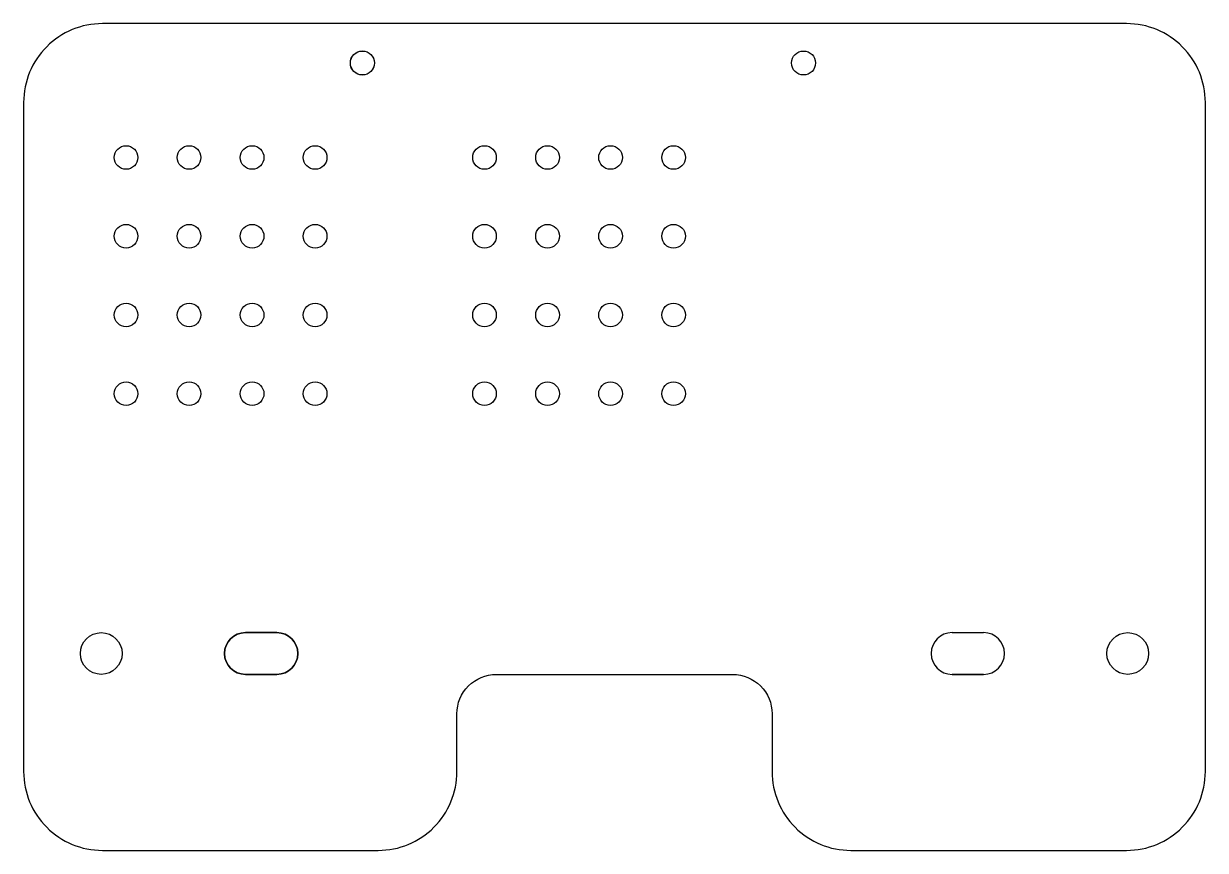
# Model space of a CAD drawing. Header units: millimetres. Extents: x -75 to 75, y -52 to 53.
import ezdxf

# ---------------------------------------------------------------- set-up
doc = ezdxf.new("R2010")
doc.units = ezdxf.units.MM
doc.layers.get('0').update_dxf_attribs({"linetype": 'CONTINUOUS'})

msp = doc.modelspace()

# ---------------------------------------------------------------- linework, layer by layer
for p, q in [((42.85, -24.85), (46.85, -24.85)), ((42.85, -24.85), (46.85, -24.85)), ((46.85, -30.15), (42.85, -30.15)), ((42.85, -30.15), (46.85, -30.15))]:
    msp.add_line(p, q)
for points in [[(-30, -52.5, 0.414214), (-20, -42.5), (-20, -35.15, -0.414214), (-15, -30.15), (15, -30.15, -0.414214), (20, -35.15), (20, -42.5, 0.414214), (30, -52.5), (65, -52.5, 0.414214), (75, -42.5), (75, 42.5, 0.414214), (65, 52.5), (-65, 52.5, 0.414214), (-75, 42.5), (-75, -42.5, 0.414214), (-65, -52.5)], [(-65, -52.5), (-30, -52.5, 0.414214), (-20, -42.5), (-20, -35.15, -0.414214), (-15, -30.15), (15, -30.15, -0.414214), (20, -35.15), (20, -42.5, 0.414214), (30, -52.5), (65, -52.5, 0.414214), (75, -42.5), (75, 42.5, 0.414214), (65, 52.5), (-65, 52.5, 0.414214), (-75, 42.5), (-75, -42.5, 0.414214)], [(-42.85, -30.15, 1), (-42.85, -24.85), (-46.85, -24.85, 1), (-46.85, -30.15)], [(-46.85, -24.85), (-42.85, -24.85, -1), (-42.85, -30.15), (-46.85, -30.15, -1)]]:
    msp.add_lwpolyline(points, format="xyb", close=True)
for centre, radius in [((-32, 47.5), 1.52), ((-32, 47.5), 1.53), ((24, 47.5), 1.52), ((24, 47.5), 1.52), ((-62, 35.5), 1.5), ((-62, 35.5), 1.5), ((-54, 35.5), 1.5), ((-54, 35.5), 1.5), ((-46, 35.5), 1.5), ((-46, 35.5), 1.5), ((-38, 35.5), 1.5), ((-38, 35.5), 1.5), ((-16.5, 35.5), 1.5), ((-16.5, 35.5), 1.5), ((-8.5, 35.5), 1.5), ((-8.5, 35.5), 1.5), ((-0.5, 35.5), 1.5), ((-0.5, 35.5), 1.5), ((7.5, 35.5), 1.5), ((7.5, 35.5), 1.5), ((-54, 25.5), 1.5), ((-54, 25.5), 1.5), ((-38, 25.5), 1.5), ((-38, 25.5), 1.5), ((-16.5, 25.5), 1.5), ((-16.5, 25.5), 1.5), ((-8.5, 25.5), 1.5), ((-8.5, 25.5), 1.5), ((-0.5, 25.5), 1.5), ((-0.5, 25.5), 1.5), ((-62, 25.5), 1.5), ((-62, 25.5), 1.5), ((-46, 25.5), 1.5), ((-46, 25.5), 1.5), ((7.5, 25.5), 1.5), ((7.5, 25.5), 1.5), ((-62, 15.5), 1.5), ((-62, 15.5), 1.5), ((-54, 15.5), 1.5), ((-54, 15.5), 1.5), ((-46, 15.5), 1.5), ((-46, 15.5), 1.5), ((-38, 15.5), 1.5), ((-38, 15.5), 1.5), ((-16.5, 15.5), 1.5), ((-16.5, 15.5), 1.5), ((-8.5, 15.5), 1.5), ((-8.5, 15.5), 1.5), ((-0.5, 15.5), 1.5), ((-0.5, 15.5), 1.5), ((7.5, 15.5), 1.5), ((7.5, 15.5), 1.5), ((-62, 5.5), 1.5), ((-62, 5.5), 1.5), ((-54, 5.5), 1.5), ((-54, 5.5), 1.5), ((-46, 5.5), 1.5), ((-46, 5.5), 1.5), ((-38, 5.5), 1.5), ((-38, 5.5), 1.5), ((-16.5, 5.5), 1.5), ((-16.5, 5.5), 1.5), ((-8.5, 5.5), 1.5), ((-8.5, 5.5), 1.5), ((-0.5, 5.5), 1.5), ((-0.5, 5.5), 1.5), ((7.5, 5.5), 1.5), ((7.5, 5.5), 1.5), ((-65.15, -27.5), 2.65), ((-65.15, -27.5), 2.65), ((65.15, -27.5), 2.65), ((65.15, -27.5), 2.65)]:
    msp.add_circle(centre, radius)
for centre, start, end in [((42.85, -27.5), 90, 270), ((42.85, -27.5), 90, 270), ((46.85, -27.5), -90, 90), ((46.85, -27.5), -90, 90)]:
    msp.add_arc(centre, 2.65, start, end)

doc.saveas('drawing.dxf')
